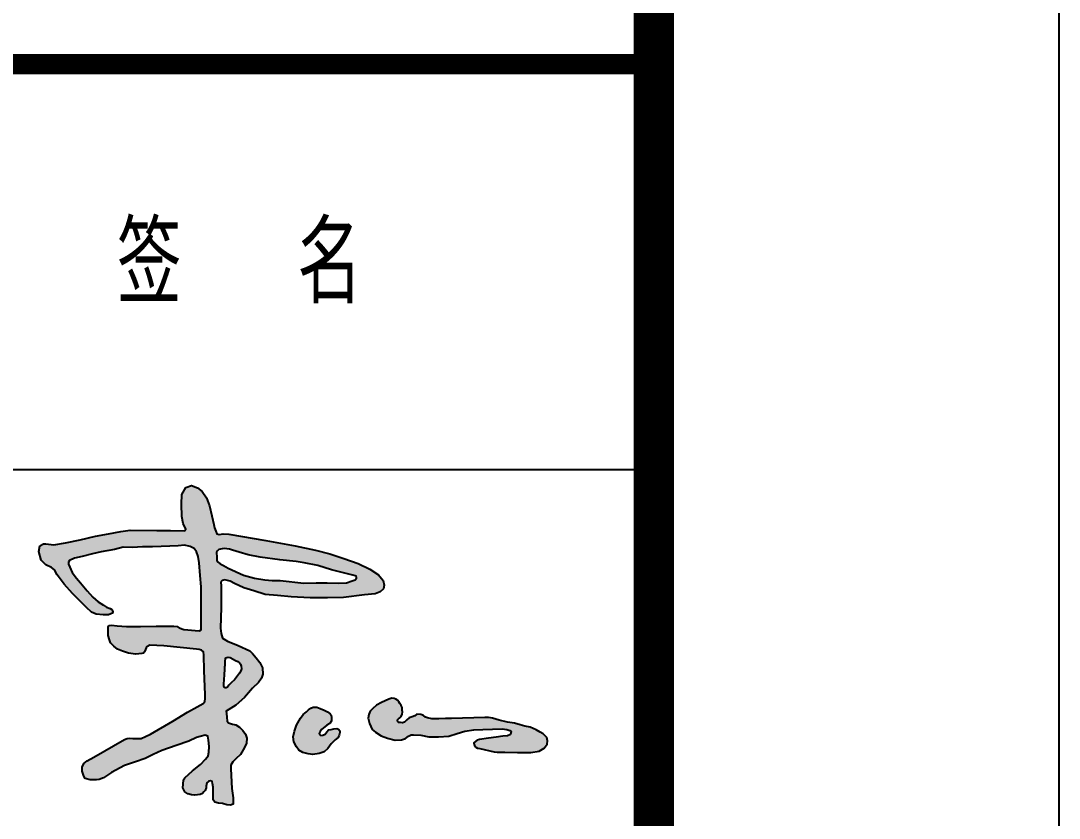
# Model space of a CAD drawing. Extents: x 33088 to 140010, y 13737 to 369010.
# Drawn here: x 104827 to 107388, y 349413 to 351381 of the extents above; entities that cross this region are included whole.
import ezdxf

# ---------------------------------------------------------------- set-up
doc = ezdxf.new("R2010")
doc.units = 0
doc.header["$LTSCALE"] = 1000
doc.header["$MEASUREMENT"] = 0
doc.layers.get('0').update_dxf_attribs({"linetype": 'CONTINUOUS'})
for name, color, linetype in [('PUB_TEXT', 7, 'CONTINUOUS'), ('PUB_TITLE', 4, 'CONTINUOUS'), ('TEL_TITLE', 7, 'CONTINUOUS')]:
    doc.layers.add(name, color=color, linetype=linetype)
doc.styles.add('TQ', font='txt.shx', dxfattribs={"width": 0.8, "bigfont": 'hztxt.shx'})

msp = doc.modelspace()

# ---------------------------------------------------------------- hatches: boundary and pattern name
h = msp.add_hatch(color=7)
h.paths.add_polyline_path([(105320.9, 349987.9), (105319.8, 349993.9), (105320.7, 349997.3), (105323.6, 349999.8), (105330, 350001.3), (105343.5, 349997.7), (105354.1, 349991.9), (105377, 349981.5), (105401.4, 349973.8), (105429.5, 349965.5), (105460.1, 349962.9), (105493.4, 349959.2), (105540.7, 349956.6), (105583.3, 349957.1), (105622.3, 349957.7), (105674.3, 349964.2), (105701, 349966.7), (105712.9, 349971.6), (105721.1, 349979.4), (105723.2, 349988), (105720.7, 349999.5), (105708.8, 350013.5), (105687.5, 350027.8), (105658.8, 350041.8), (105623.8, 350054.1), (105588.7, 350065.8), (105553.7, 350074.5), (105503.3, 350085.6), (105431.2, 350098.6), (105339.6, 350114.3), (105325.5, 350114.9), (105315.9, 350113.5), (105310.4, 350115.2), (105307.6, 350121.3), (105304.7, 350129.9), (105302.7, 350138.1), (105298.1, 350159.5), (105292.4, 350184.1), (105284.6, 350203.4), (105274.3, 350219), (105262.4, 350228.1), (105247.6, 350233.8), (105234, 350229.3), (105224.2, 350211.7), (105222.9, 350188.2), (105224.2, 350157.6), (105227.5, 350140.7), (105233.7, 350126.4), (105230.3, 350121.8), (105196.1, 350122.7), (105161.9, 350123.2), (105096.1, 350124), (105073, 350120.8), (105042.9, 350114.8), (105011.1, 350109.3), (104973.1, 350100), (104937.1, 350092.6), (104908.4, 350087.6), (104888.6, 350090.3), (104882.6, 350090.3), (104873.8, 350085.3), (104871, 350071.4), (104876.6, 350049.5), (104888.6, 350038), (104902.5, 350032), (104909.4, 350026.4), (104916.3, 350013.5), (104933.4, 349990.9), (104954.2, 349967.3), (104989.1, 349932.7), (105001.2, 349921.8), (105012.9, 349916.3), (105029.7, 349914.8), (105042.9, 349914.8), (105054.2, 349919.6), (105054, 349921.1), (105053.8, 349922.2), (105053, 349925), (105051.1, 349928.2), (105047, 349930.9), (105038.3, 349934.1), (105030.8, 349938.7), (105017.9, 349947.3), (105004.5, 349958.8), (104990.6, 349974.5), (104974, 349993.9), (104963.8, 350005.4), (104953.7, 350019.8), (104947.3, 350032.7), (104944.5, 350039.6), (104944.5, 350045.3), (104946.7, 350048.7), (104958.7, 350054.9), (104978.4, 350058.5), (105003.3, 350065.8), (105025.2, 350070.5), (105057.9, 350076.2), (105079.2, 350081.9), (105102.2, 350080.8), (105127.2, 350082.4), (105151.6, 350082.9), (105194.2, 350084.4), (105215, 350085.5), (105230.6, 350086.5), (105244.6, 350083.4), (105254, 350078.7), (105259.7, 350070.4), (105263.8, 350058.5), (105266.9, 350042.9), (105269.5, 350011.8), (105271.6, 349983.7), (105271.9, 349894.5), (105271.6, 349878), (105267.8, 349875.1), (105257.1, 349876.5), (105238.9, 349877.7), (105228.5, 349879.1), (105217.2, 349883.2), (105212.6, 349886.1), (105204.4, 349887.1), (105160.8, 349887.1), (105122.3, 349886.6), (105087.1, 349886.3), (105064.5, 349888), (105050.6, 349889.5), (105045.1, 349888.9), (105042.3, 349886), (105042, 349875.9), (105042.3, 349864.3), (105045.1, 349853.4), (105047.7, 349846.1), (105056.1, 349837.5), (105065.1, 349830.2), (105077.5, 349825.6), (105092, 349820.4), (105109.3, 349817.9), (105117.8, 349818.5), (105125.1, 349819.2), (105129.1, 349820.1), (105132.1, 349823.5), (105134.2, 349829.3), (105135.6, 349833.3), (105137.6, 349836.2), (105144.9, 349840), (105179.6, 349838.2), (105259.8, 349829.9), (105267, 349829.4), (105272.4, 349827.9), (105277.1, 349823.8), (105278.4, 349815.4), (105279, 349777.6), (105281.8, 349717.6), (105281.6, 349708.6), (105280.8, 349700.9), (105276.6, 349696.5), (105261.8, 349688.3), (105237.5, 349675.1), (105201.8, 349653), (105146.5, 349620.4), (105134.1, 349614.8), (105123.7, 349610.3), (105114, 349609.9), (105103.4, 349609.6), (105094.7, 349610.4), (105088.9, 349609.8), (105082.1, 349607.7), (105006.5, 349563.5), (104990.5, 349554.7), (104982.1, 349548.3), (104977.9, 349539.3), (104977.9, 349529.3), (104982.1, 349517.2), (104985.1, 349511.3), (104998, 349508.2), (105013.4, 349507.7), (105019.9, 349508.7), (105030.5, 349513.2), (105050.2, 349526.2), (105082.6, 349542.9), (105109.7, 349552), (105133.2, 349560.2), (105153.3, 349570.4), (105174.7, 349579.9), (105209.7, 349593), (105240.9, 349603.7), (105260.2, 349612.7), (105269.3, 349614.8), (105281.2, 349618), (105288.2, 349616), (105289.4, 349605.7), (105291.5, 349590.1), (105290.2, 349576.2), (105289, 349567.1), (105282.4, 349558.5), (105269.7, 349545.8), (105250, 349529.8), (105230.9, 349512.9), (105228.4, 349508.3), (105227.5, 349497.2), (105226.1, 349488.2), (105231.4, 349478.2), (105238.9, 349473.2), (105248.1, 349471.3), (105255.8, 349470.2), (105262.7, 349471.1), (105268.7, 349471.8), (105274.8, 349474.1), (105278.5, 349478.4), (105281.5, 349481.6), (105283.7, 349488.2), (105283.7, 349492.1), (105284.4, 349496.5), (105285.8, 349500.4), (105289.7, 349503.8), (105291.5, 349504.9), (105294.7, 349505.8), (105298.4, 349504), (105299.5, 349499.2), (105300.9, 349490.1), (105301, 349479.5), (105301.4, 349464.9), (105301.4, 349458.4), (105304.9, 349453.2), (105314.1, 349450.6), (105324.1, 349449.3), (105335.2, 349446), (105344, 349445.1), (105350.6, 349448.2), (105350.6, 349463.9), (105347.4, 349486.2), (105345.1, 349534.9), (105344.7, 349544), (105349.8, 349552.4), (105357.9, 349560.8), (105368.9, 349570.3), (105378.4, 349587.9), (105383.1, 349598.2), (105383.9, 349610.6), (105380.9, 349620.4), (105374.7, 349629.9), (105365.8, 349638.1), (105357.4, 349643.6), (105348.7, 349645.4), (105338.6, 349648.5), (105335.7, 349652.6), (105334.5, 349662.7), (105333.7, 349671.6), (105333.3, 349677.7), (105357.2, 349692.3), (105378.3, 349710.9), (105398.3, 349734.2), (105412.9, 349748.1), (105420.2, 349758.7), (105423.5, 349768.5), (105422.8, 349784.4), (105416.2, 349797.2), (105407.1, 349809.2), (105398.3, 349819.4), (105391.8, 349826.4), (105363.2, 349839.2), (105336.9, 349850.3), (105324.1, 349857.7), (105320.6, 349868.7), (105319.5, 349882.1), (105320.8, 349933.1)])
h.paths.add_polyline_path([(105337.9, 350030.4), (105326.5, 350036.8), (105318.7, 350040.7), (105313.2, 350044.6), (105310.5, 350049.4), (105310, 350056.2), (105309.8, 350069.9), (105311.2, 350071.7), (105312.5, 350073.8), (105315.1, 350075.9), (105319.1, 350077.2), (105323, 350078), (105329.7, 350078.3), (105335, 350078.1), (105341.5, 350077.2), (105348.5, 350074.9), (105365.1, 350069.9), (105387.8, 350063.4), (105417.3, 350056.9), (105465.6, 350050.8), (105506.1, 350046.7), (105525.9, 350043.6), (105559.1, 350036.8), (105593.4, 350025.9), (105635.9, 350015.1), (105646, 350013.2), (105651.3, 350011.6), (105654, 350010), (105654.6, 350007.4), (105654.8, 350005.1), (105651.7, 350001.3), (105644.3, 349999.1), (105629.9, 349993.7), (105610.1, 349993.5), (105582.1, 349994), (105555.2, 349994), (105524.8, 349993.5), (105466.8, 349999.9), (105446.4, 349999.9), (105428.8, 350001.1), (105403.1, 350005.8), (105375.7, 350012.8)], flags=16)
h.paths.add_polyline_path([(105335.1, 349809.8), (105338.3, 349810.4), (105343, 349809.8), (105356.6, 349802.2), (105362.1, 349799.9), (105365.8, 349796.9), (105368.7, 349793.3), (105370.1, 349788.7), (105370.8, 349781.6), (105369.2, 349776.6), (105366.2, 349771.3), (105361, 349764.5), (105353.6, 349754.9), (105346.6, 349747.8), (105340.1, 349741.4), (105336.3, 349736.6), (105333.5, 349735), (105330.5, 349735.1), (105329, 349736), (105327.7, 349738.6), (105327.6, 349744), (105329.1, 349767.1), (105329.7, 349780.7), (105330.3, 349786.8), (105331, 349791.1), (105331, 349800.3), (105331.5, 349806.7), (105332.6, 349808.9)], flags=16)
h = msp.add_hatch(color=7)
h.paths.add_polyline_path([(105602.5, 349606.8), (105609.7, 349612.2), (105612.3, 349617.8), (105613.8, 349624.8), (105613.3, 349629.1), (105610.2, 349632.7), (105606.1, 349634.5), (105599.2, 349633.8), (105592, 349632), (105585.6, 349630.9), (105581.2, 349626.3), (105577.1, 349620.9), (105571.7, 349618.1), (105567, 349617.1), (105564, 349618.6), (105562.9, 349622.5), (105565, 349627.1), (105568.8, 349632.2), (105581.7, 349642.8), (105588.6, 349646.7), (105593.1, 349653.3), (105592.9, 349661.8), (105591.9, 349667.3), (105590.1, 349670.9), (105582.9, 349676), (105574.6, 349680.1), (105565.1, 349684.1), (105557.1, 349687.4), (105548, 349687.4), (105542.1, 349684.7), (105536.7, 349680.5), (105531.3, 349675.6), (105523.6, 349669.2), (105516.4, 349660), (105506.9, 349643), (105502, 349627.8), (105498.9, 349614.4), (105500.5, 349601.3), (105506.6, 349589), (105512.8, 349581.3), (105522.3, 349575.1), (105535.7, 349572.3), (105547.2, 349570.8), (105562.4, 349572.6), (105575.3, 349576.9), (105583.8, 349585.2), (105592.2, 349596.7)])
h.paths.add_polyline_path([(106083.4, 349637.7), (106070.3, 349640.3), (106058.2, 349643.2), (106044.7, 349647.6), (106027.1, 349650.1), (106006.7, 349655.2), (105990.6, 349660), (105980.7, 349661.4), (105971.2, 349661.4), (105888.8, 349659.5), (105874.2, 349659.5), (105857.7, 349658.5), (105840.3, 349658.2), (105829.7, 349660.5), (105824.6, 349662.6), (105820.2, 349666.4), (105813.5, 349669.5), (105803.5, 349669.8), (105798.8, 349666.2), (105792.2, 349663.3), (105785, 349660.5), (105779.3, 349655.6), (105773.5, 349650.5), (105767.9, 349648.7), (105763.7, 349649.3), (105758.7, 349649.1), (105756.2, 349652.4), (105755.9, 349656), (105758, 349658.8), (105761.5, 349660.9), (105764.1, 349663.2), (105767.7, 349669.3), (105768.2, 349675.4), (105767.8, 349679.9), (105767, 349686.7), (105765, 349691.2), (105761.7, 349696.3), (105759.5, 349700.7), (105755.5, 349704.7), (105751.8, 349707.1), (105747.6, 349708.5), (105741.8, 349709.5), (105739.4, 349708.7), (105737.1, 349707.5), (105734.4, 349706.6), (105716.8, 349698.5), (105703.7, 349692), (105694.2, 349683.2), (105688.7, 349677), (105685.4, 349669.3), (105683.9, 349660.2), (105686.5, 349646.7), (105693.8, 349631.7), (105701.9, 349625.2), (105715.4, 349616.4), (105731.5, 349610.6), (105750.5, 349605.4), (105765.8, 349606.2), (105776, 349610.2), (105783, 349615.3), (105789.6, 349618.6), (105795.4, 349618.6), (105813.3, 349617.9), (105832.8, 349614.2), (105857.1, 349613.8), (105882.4, 349615.6), (105902.9, 349621.9), (105922.2, 349628.3), (105943.8, 349631.3), (105966.6, 349632.4), (105990, 349633), (106014.5, 349633.4), (106025.8, 349632), (106033, 349629.7), (106035.9, 349626.8), (106034.5, 349619.9), (106027.2, 349616.8), (106015.4, 349615.4), (105999.5, 349613.2), (105980.6, 349611), (105958.5, 349607.4), (105952.5, 349605.4), (105948.8, 349603.4), (105944.4, 349599.6), (105944.7, 349595.5), (105946.1, 349592.5), (105949.3, 349588.8), (105953.4, 349586.1), (105959.4, 349585.5), (105994.3, 349576.9), (106001.5, 349576), (106020.9, 349576.4), (106052, 349575.3), (106084.9, 349575.3), (106105.7, 349578.9), (106118.1, 349585.9), (106125.4, 349595.7), (106126.2, 349604.5), (106124.3, 349612.1), (106115.6, 349621.3), (106107.9, 349625.7), (106097.7, 349631.5)])

# ---------------------------------------------------------------- linework, layer by layer
for points in [[(105054.2, 349919.6), (105042.9, 349914.8), (105029.7, 349914.8), (105012.9, 349916.3), (105001.2, 349921.8), (104989.1, 349932.7), (104954.2, 349967.3), (104933.4, 349990.9), (104916.3, 350013.5), (104909.4, 350026.4), (104902.5, 350032), (104888.6, 350038), (104876.6, 350049.5), (104871, 350071.4), (104873.8, 350085.3), (104882.6, 350090.3), (104888.6, 350090.3), (104908.4, 350087.6), (104937.1, 350092.6), (104973.1, 350100), (105011.1, 350109.3), (105042.9, 350114.8), (105073, 350120.8), (105096.1, 350124), (105161.9, 350123.2), (105196.1, 350122.7), (105230.3, 350121.8), (105233.7, 350126.4), (105227.5, 350140.7), (105224.2, 350157.6), (105222.9, 350188.2), (105224.2, 350211.7), (105234, 350229.3), (105247.6, 350233.8), (105262.4, 350228.1), (105274.3, 350219), (105284.6, 350203.4), (105292.4, 350184.1), (105298.1, 350159.5), (105302.7, 350138.1), (105304.7, 350129.9), (105307.6, 350121.3), (105310.4, 350115.2), (105315.9, 350113.5), (105325.5, 350114.9), (105339.6, 350114.3), (105431.2, 350098.6), (105503.3, 350085.6), (105553.7, 350074.5), (105588.7, 350065.8), (105623.8, 350054.1), (105658.8, 350041.8), (105687.5, 350027.8), (105708.8, 350013.5), (105720.7, 349999.5), (105723.2, 349988), (105721.1, 349979.4), (105712.9, 349971.6), (105701, 349966.7), (105674.3, 349964.2), (105622.3, 349957.7), (105583.3, 349957.1), (105540.7, 349956.6), (105493.4, 349959.2), (105460.1, 349962.9), (105429.5, 349965.5), (105401.4, 349973.8), (105377, 349981.5), (105354.1, 349991.9), (105343.5, 349997.7), (105330, 350001.3), (105323.6, 349999.8), (105320.7, 349997.3), (105319.8, 349993.9), (105320.9, 349987.9), (105320.8, 349933.1), (105319.5, 349882.1), (105320.6, 349868.7), (105324.1, 349857.7), (105336.9, 349850.3), (105363.2, 349839.2), (105391.8, 349826.4), (105398.3, 349819.4), (105407.1, 349809.2), (105416.2, 349797.2), (105422.8, 349784.4), (105423.5, 349768.5), (105420.2, 349758.7), (105412.9, 349748.1), (105398.3, 349734.2), (105378.3, 349710.9), (105357.2, 349692.3), (105333.3, 349677.7), (105333.7, 349671.6), (105334.5, 349662.7), (105335.7, 349652.6), (105338.6, 349648.5), (105348.7, 349645.4), (105357.4, 349643.6), (105365.8, 349638.1), (105374.7, 349629.9), (105380.9, 349620.4), (105383.9, 349610.6), (105383.1, 349598.2), (105378.4, 349587.9), (105368.9, 349570.3), (105357.9, 349560.8), (105349.8, 349552.4), (105344.7, 349544), (105345.1, 349534.9), (105347.4, 349486.2), (105350.6, 349463.9), (105350.6, 349448.2), (105344, 349445.1), (105335.2, 349446), (105324.1, 349449.3), (105314.1, 349450.6), (105304.9, 349453.2), (105301.4, 349458.4), (105301.4, 349464.9), (105301, 349479.5), (105300.9, 349490.1), (105299.5, 349499.2), (105298.4, 349504), (105294.7, 349505.8), (105291.5, 349504.9), (105289.7, 349503.8), (105285.8, 349500.4), (105284.4, 349496.5), (105283.7, 349492.1), (105283.7, 349488.2), (105281.5, 349481.6), (105278.5, 349478.4), (105274.8, 349474.1), (105268.7, 349471.8), (105262.7, 349471.1), (105255.8, 349470.2), (105248.1, 349471.3), (105238.9, 349473.2), (105231.4, 349478.2), (105226.1, 349488.2), (105227.5, 349497.2), (105228.4, 349508.3), (105230.9, 349512.9), (105250, 349529.8), (105269.7, 349545.8), (105282.4, 349558.5), (105289, 349567.1), (105290.2, 349576.2), (105291.5, 349590.1), (105289.4, 349605.7), (105288.2, 349616), (105281.2, 349618), (105269.3, 349614.8), (105260.2, 349612.7), (105240.9, 349603.7), (105209.7, 349593), (105174.7, 349579.9), (105153.3, 349570.4), (105133.2, 349560.2), (105109.7, 349552), (105082.6, 349542.9), (105050.2, 349526.2), (105030.5, 349513.2), (105019.9, 349508.7), (105013.4, 349507.7), (104998, 349508.2), (104985.1, 349511.3), (104982.1, 349517.2), (104977.9, 349529.3), (104977.9, 349539.3), (104982.1, 349548.3), (104990.5, 349554.7), (105006.5, 349563.5), (105082.1, 349607.7), (105088.9, 349609.8), (105094.7, 349610.4), (105103.4, 349609.6), (105114, 349609.9), (105123.7, 349610.3), (105134.1, 349614.8), (105146.5, 349620.4), (105201.8, 349653), (105237.5, 349675.1), (105261.8, 349688.3), (105276.6, 349696.5), (105280.8, 349700.9), (105281.6, 349708.6), (105281.8, 349717.6), (105279, 349777.6), (105278.4, 349815.4), (105277.1, 349823.8), (105272.4, 349827.9), (105267, 349829.4), (105259.8, 349829.9), (105179.6, 349838.2), (105144.9, 349840), (105137.6, 349836.2), (105135.6, 349833.3), (105134.2, 349829.3), (105132.1, 349823.5), (105129.1, 349820.1), (105125.1, 349819.2), (105117.8, 349818.5), (105109.3, 349817.9), (105092, 349820.4), (105077.5, 349825.6), (105065.1, 349830.2), (105056.1, 349837.5), (105047.7, 349846.1), (105045.1, 349853.4), (105042.3, 349864.3), (105042, 349875.9), (105042.3, 349886), (105045.1, 349888.9), (105050.6, 349889.5), (105064.5, 349888), (105087.1, 349886.3), (105122.3, 349886.6), (105160.8, 349887.1), (105204.4, 349887.1), (105212.6, 349886.1), (105217.2, 349883.2), (105228.5, 349879.1), (105238.9, 349877.7), (105257.1, 349876.5), (105267.8, 349875.1), (105271.6, 349878), (105271.9, 349894.5), (105271.6, 349983.7), (105269.5, 350011.8), (105266.9, 350042.9), (105263.8, 350058.5), (105259.7, 350070.4), (105254, 350078.7), (105244.6, 350083.4), (105230.6, 350086.5), (105215, 350085.5), (105194.2, 350084.4), (105151.6, 350082.9), (105127.2, 350082.4), (105102.2, 350080.8), (105079.2, 350081.9), (105057.9, 350076.2), (105025.2, 350070.5), (105003.3, 350065.8), (104978.4, 350058.5), (104958.7, 350054.9), (104946.7, 350048.7), (104944.5, 350045.3), (104944.5, 350039.6), (104947.3, 350032.7), (104953.7, 350019.8), (104963.8, 350005.4), (104974, 349993.9), (104990.6, 349974.5), (105004.5, 349958.8), (105017.9, 349947.3), (105030.8, 349938.7), (105038.3, 349934.1), (105047, 349930.9), (105051.1, 349928.2), (105053, 349925), (105053.8, 349922.2), (105054, 349921.1)], [(105309.8, 350069.9), (105310, 350056.2), (105310.5, 350049.4), (105313.2, 350044.6), (105318.7, 350040.7), (105326.5, 350036.8), (105337.9, 350030.4), (105375.7, 350012.8), (105403.1, 350005.8), (105428.8, 350001.1), (105446.4, 349999.9), (105466.8, 349999.9), (105524.8, 349993.5), (105555.2, 349994), (105582.1, 349994), (105610.1, 349993.5), (105629.9, 349993.7), (105644.3, 349999.1), (105651.7, 350001.3), (105654.8, 350005.1), (105654.6, 350007.4), (105654, 350010), (105651.3, 350011.6), (105646, 350013.2), (105635.9, 350015.1), (105593.4, 350025.9), (105559.1, 350036.8), (105525.9, 350043.6), (105506.1, 350046.7), (105465.6, 350050.8), (105417.3, 350056.9), (105387.8, 350063.4), (105365.1, 350069.9), (105348.5, 350074.9), (105341.5, 350077.2), (105335, 350078.1), (105329.7, 350078.3), (105323, 350078), (105319.1, 350077.2), (105315.1, 350075.9), (105312.5, 350073.8), (105311.2, 350071.7)], [(105331, 349791.1), (105331, 349800.3), (105331.5, 349806.7), (105332.6, 349808.9), (105335.1, 349809.8), (105338.3, 349810.4), (105343, 349809.8), (105356.6, 349802.2), (105362.1, 349799.9), (105365.8, 349796.9), (105368.7, 349793.3), (105370.1, 349788.7), (105370.8, 349781.6), (105369.2, 349776.6), (105366.2, 349771.3), (105361, 349764.5), (105353.6, 349754.9), (105346.6, 349747.8), (105340.1, 349741.4), (105336.3, 349736.6), (105333.5, 349735), (105330.5, 349735.1), (105329, 349736), (105327.7, 349738.6), (105327.6, 349744), (105329.1, 349767.1), (105329.7, 349780.7), (105330.3, 349786.8)], [(105734.4, 349706.6), (105716.8, 349698.5), (105703.7, 349692), (105694.2, 349683.2), (105688.7, 349677), (105685.4, 349669.3), (105683.9, 349660.2), (105686.5, 349646.7), (105693.8, 349631.7), (105701.9, 349625.2), (105715.4, 349616.4), (105731.5, 349610.6), (105750.5, 349605.4), (105765.8, 349606.2), (105776, 349610.2), (105783, 349615.3), (105789.6, 349618.6), (105795.4, 349618.6), (105813.3, 349617.9), (105832.8, 349614.2), (105857.1, 349613.8), (105882.4, 349615.6), (105902.9, 349621.9), (105922.2, 349628.3), (105943.8, 349631.3), (105966.6, 349632.4), (105990, 349633), (106014.5, 349633.4), (106025.8, 349632), (106033, 349629.7), (106035.9, 349626.8), (106034.5, 349619.9), (106027.2, 349616.8), (106015.4, 349615.4), (105999.5, 349613.2), (105980.6, 349611), (105958.5, 349607.4), (105952.5, 349605.4), (105948.8, 349603.4), (105944.4, 349599.6), (105944.7, 349595.5), (105946.1, 349592.5), (105949.3, 349588.8), (105953.4, 349586.1), (105959.4, 349585.5), (105994.3, 349576.9), (106001.5, 349576), (106020.9, 349576.4), (106052, 349575.3), (106084.9, 349575.3), (106105.7, 349578.9), (106118.1, 349585.9), (106125.4, 349595.7), (106126.2, 349604.5), (106124.3, 349612.1), (106115.6, 349621.3), (106107.9, 349625.7), (106097.7, 349631.5), (106083.4, 349637.7), (106070.3, 349640.3), (106058.2, 349643.2), (106044.7, 349647.6), (106027.1, 349650.1), (106006.7, 349655.2), (105990.6, 349660), (105980.7, 349661.4), (105971.2, 349661.4), (105888.8, 349659.5), (105874.2, 349659.5), (105857.7, 349658.5), (105840.3, 349658.2), (105829.7, 349660.5), (105824.6, 349662.6), (105820.2, 349666.4), (105813.5, 349669.5), (105803.5, 349669.8), (105798.8, 349666.2), (105792.2, 349663.3), (105785, 349660.5), (105779.3, 349655.6), (105773.5, 349650.5), (105767.9, 349648.7), (105763.7, 349649.3), (105758.7, 349649.1), (105756.2, 349652.4), (105755.9, 349656), (105758, 349658.8), (105761.5, 349660.9), (105764.1, 349663.2), (105767.7, 349669.3), (105768.2, 349675.4), (105767.8, 349679.9), (105767, 349686.7), (105765, 349691.2), (105761.7, 349696.3), (105759.5, 349700.7), (105755.5, 349704.7), (105751.8, 349707.1), (105747.6, 349708.5), (105741.8, 349709.5), (105739.4, 349708.7), (105737.1, 349707.5)], [(105542.1, 349684.7), (105548, 349687.4), (105557.1, 349687.4), (105565.1, 349684.1), (105574.6, 349680.1), (105582.9, 349676), (105590.1, 349670.9), (105591.9, 349667.3), (105592.9, 349661.8), (105593.1, 349653.3), (105588.6, 349646.7), (105581.7, 349642.8), (105568.8, 349632.2), (105565, 349627.1), (105562.9, 349622.5), (105564, 349618.6), (105567, 349617.1), (105571.7, 349618.1), (105577.1, 349620.9), (105581.2, 349626.3), (105585.6, 349630.9), (105592, 349632), (105599.2, 349633.8), (105606.1, 349634.5), (105610.2, 349632.7), (105613.3, 349629.1), (105613.8, 349624.8), (105612.3, 349617.8), (105609.7, 349612.2), (105602.5, 349606.8), (105592.2, 349596.7), (105583.8, 349585.2), (105575.3, 349576.9), (105562.4, 349572.6), (105547.2, 349570.8), (105535.7, 349572.3), (105522.3, 349575.1), (105512.8, 349581.3), (105506.6, 349589), (105500.5, 349601.3), (105498.9, 349614.4), (105502, 349627.8), (105506.9, 349643), (105516.4, 349660), (105523.6, 349669.2), (105531.3, 349675.6), (105536.7, 349680.5)]]:
    msp.add_lwpolyline(points, close=True)
at = {"layer": 'PUB_TITLE', "color": 4}
msp.add_line((100888.3, 350273.6), (106388.3, 350273.6), dxfattribs=at)
at = {"layer": 'PUB_TITLE', "color": 4, "const_width": 50}
msp.add_lwpolyline([(100888.3, 351273.6), (106388.3, 351273.6)], dxfattribs=at)
at = {"layer": 'TEL_TITLE', "color": 4}
msp.add_lwpolyline([(33088.3, 327009.5), (107388.3, 327009.5), (107388.3, 369009.5), (33088.3, 369009.5)], close=True, dxfattribs=at)
at = {"layer": 'TEL_TITLE', "color": 4, "const_width": 100}
msp.add_lwpolyline([(35588.3, 328009.5), (106388.3, 328009.5), (106388.3, 368009.5), (35588.3, 368009.5)], close=True, dxfattribs=at)

# ---------------------------------------------------------------- texts
at = {"layer": 'PUB_TEXT', "color": 2, "insert": (105063.3, 350883.2), "char_height": 200, "width": 1679.83, "attachment_point": 1, "style": 'TQ'}
msp.add_mtext('签  名', dxfattribs=at)

doc.saveas('drawing.dxf')
